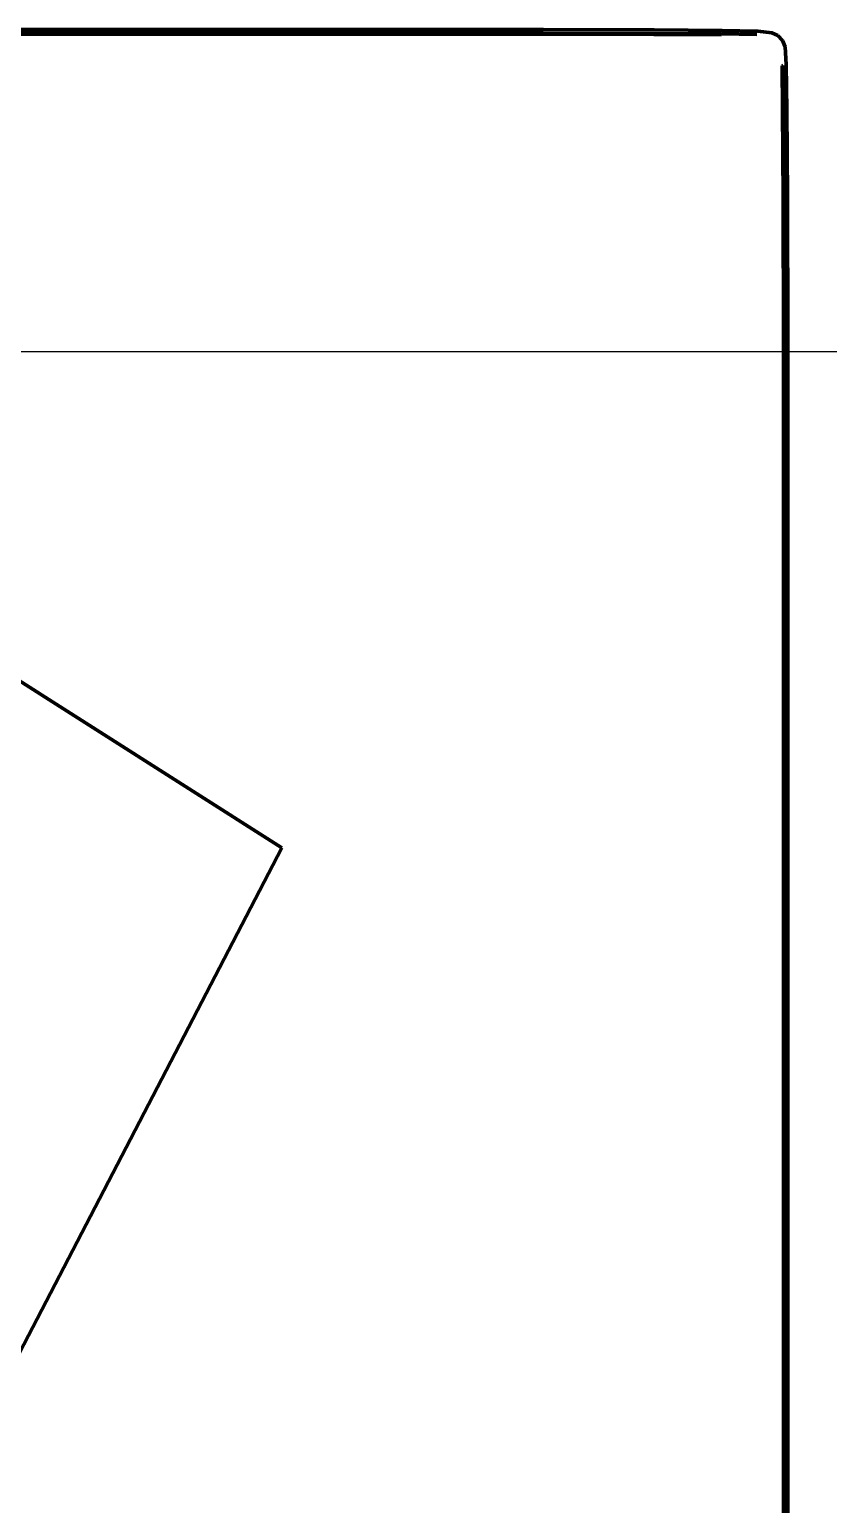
# Model space of a CAD drawing. Header units: millimetres. Extents: x 4307 to 31003, y 2809 to 20009.
# Drawn here: x 10394.6 to 10497.6, y 9617.3 to 9807.5 of the extents above; entities that cross this region are included whole.
import ezdxf

# ---------------------------------------------------------------- set-up
doc = ezdxf.new("R2010")
doc.units = ezdxf.units.MM
doc.layers.add('ProfileEdges', color=7, linetype='Continuous')

msp = doc.modelspace()

# ---------------------------------------------------------------- linework, layer by layer
msp.add_lwpolyline([(9699.18, 9766.01), (12222.44, 9766.01), (12222.44, 8521.35), (9699.18, 8521.35)], close=True)
at = {"layer": 'ProfileEdges', "lineweight": 211}
for p, q in [((10460.88, 9807.54), (9975.7, 9807.55)), ((10475.15, 9807.49), (10460.88, 9807.54)), ((10483.9, 9807.42), (10475.15, 9807.49)), ((10442.44, 9807.33), (9994.14, 9807.33)), ((9994.17, 9806.95), (10442.41, 9806.95)), ((10421.26, 9807.1), (10442.44, 9807.22)), ((10460.83, 9807.07), (10421.26, 9807.1)), ((10442.41, 9806.95), (10460.83, 9807.07)), ((10460.82, 9806.93), (10442.41, 9806.95)), ((10442.44, 9807.33), (10442.44, 9807.22)), ((10442.44, 9807.22), (10460.83, 9807.07)), ((10475.07, 9806.89), (10460.82, 9806.93)), ((10460.83, 9807.07), (10475.09, 9807.04)), ((10483.79, 9806.84), (10475.07, 9806.89)), ((10475.09, 9807.04), (10483.82, 9806.98)), ((10483.82, 9806.98), (10488.38, 9806.89)), ((10488.51, 9807.34), (10483.9, 9807.42)), ((10488.51, 9807.34), (10490.3, 9807.12)), ((10490.3, 9807.12), (10491.09, 9806.79)), ((10491.09, 9806.79), (10491.66, 9806.15)), ((10491.66, 9806.15), (10492.04, 9805.31)), ((10492.04, 9805.31), (10492.16, 9803.05)), ((10491.76, 9802.9), (10491.63, 9802.86)), ((10491.63, 9802.86), (10491.71, 9797.06)), ((10491.63, 9802.86), (10491.76, 9785.89)), ((10491.75, 9797.07), (10491.76, 9802.9)), ((10491.84, 9797.09), (10491.76, 9802.9)), ((10492.16, 9803.05), (10492.25, 9797.19)), ((10491.71, 9797.06), (10491.75, 9788.5)), ((10491.75, 9797.07), (10491.84, 9797.09)), ((10491.75, 9788.5), (10491.75, 9797.07)), ((10491.89, 9785.91), (10491.84, 9797.09)), ((10492.25, 9797.19), (10492.31, 9785.99)), ((10491.76, 9785.89), (10491.75, 9788.5)), ((10491.76, 9785.89), (10491.79, 9767.59)), ((10491.89, 9785.91), (10491.92, 9767.61)), ((10492.31, 9785.99), (10492.35, 9767.67)), ((10491.79, 9767.59), (10491.81, 9517.75)), ((10492.05, 9744), (10491.92, 9767.61)), ((10491.92, 9767.61), (10491.94, 9517.48)), ((10492.35, 9767.67), (10492.36, 9517.81)), ((10427.13, 9702.01), (10361.58, 9743.68)), ((10492.15, 9744.01), (10492.05, 9744)), ((10492.05, 9744), (10492.05, 9517.73)), ((10492.15, 9517.72), (10492.15, 9744.01)), ((10369.54, 9591.16), (10427.13, 9702.01))]:
    msp.add_line(p, q, dxfattribs=at)

doc.saveas('drawing.dxf')
